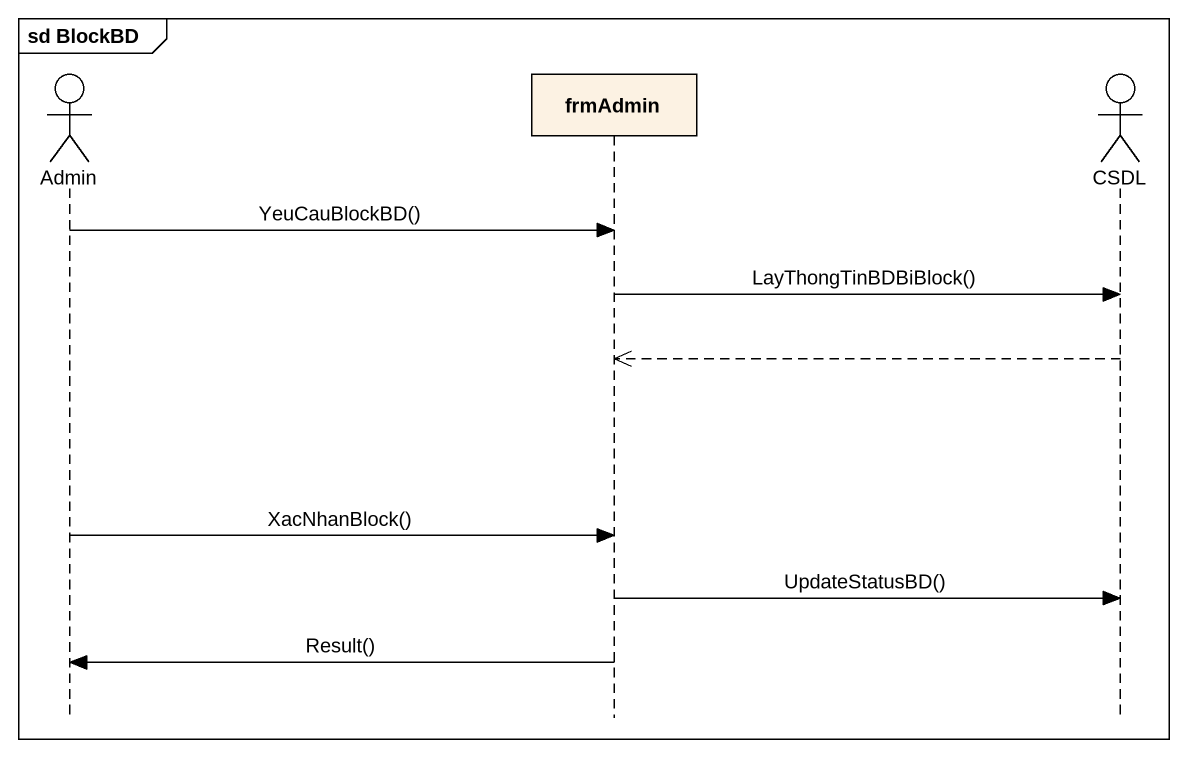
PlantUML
@startuml
mainframe sd BlockBD
hide footbox
actor Admin
participant frmAdmin
actor CSDL

Admin -> frmAdmin : YeuCauBlockBD()
frmAdmin -> CSDL : LayThongTinBDBiBlock()
CSDL -->> frmAdmin
Admin -> frmAdmin : XacNhanBlock()
frmAdmin -> CSDL : UpdateStatusBD()
frmAdmin -> Admin : Result()
@enduml
